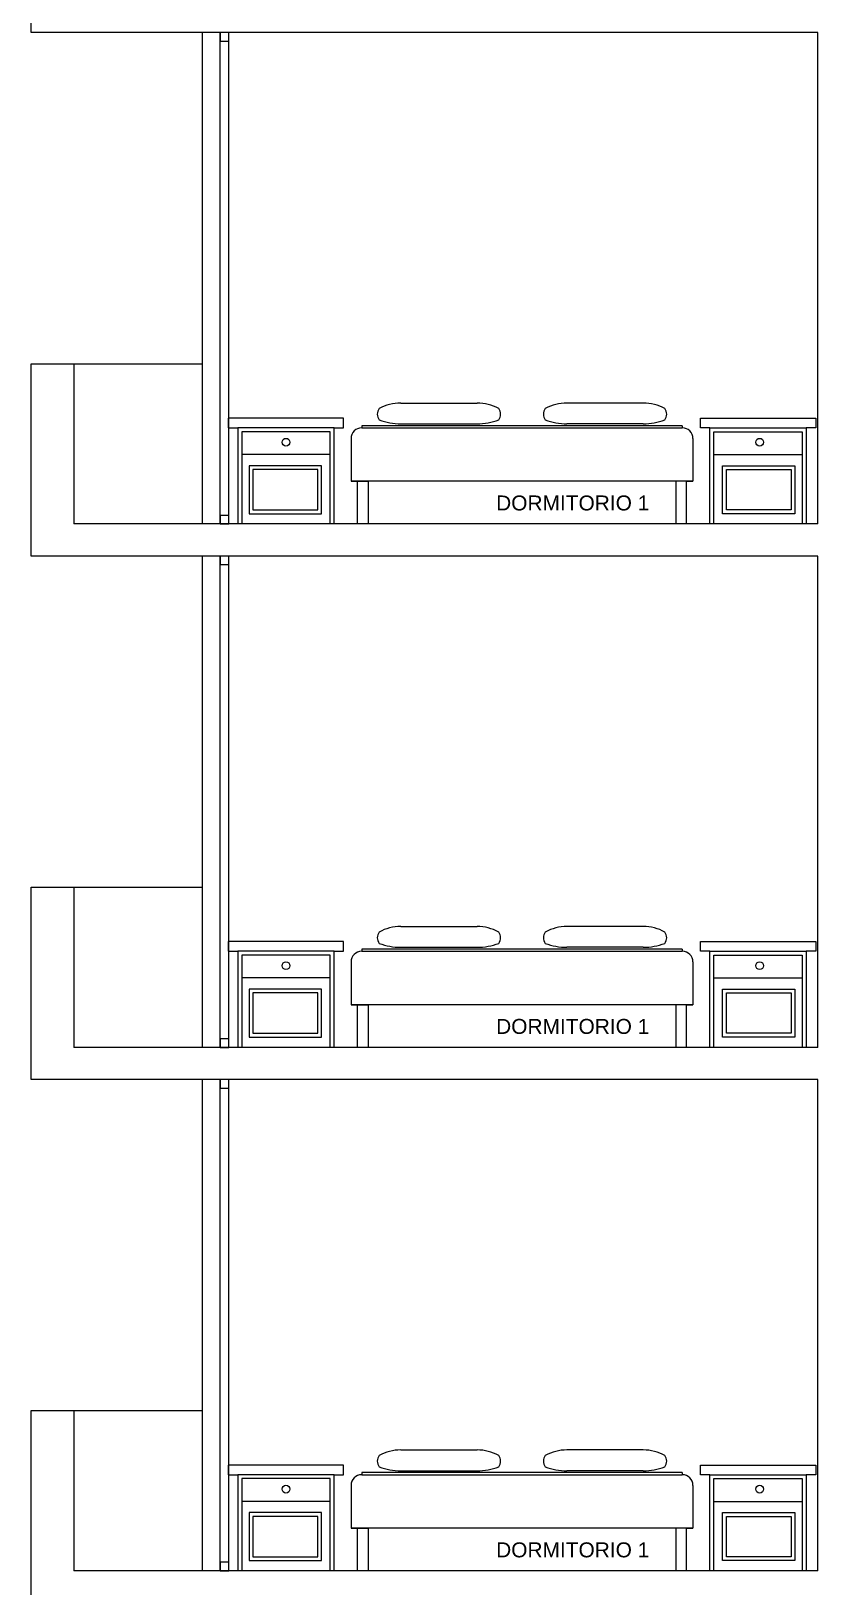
# Model space of a CAD drawing. Header units: millimetres. Extents: x 1217 to 2428, y 234 to 644.
# Drawn here: x 2231.04 to 2234.72, y 406.73 to 414.01 of the extents above; entities that cross this region are included whole.
import ezdxf

# ---------------------------------------------------------------- set-up
doc = ezdxf.new("R2010")
doc.units = ezdxf.units.MM
for name, color, linetype in [('0.1', 251, 'Continuous'), ('0.2', 2, 'Continuous'), ('0.3', 6, 'Continuous'), ('MURO', 5, 'Continuous'), ('Texto', 1, 'Continuous')]:
    doc.layers.add(name, color=color, linetype=linetype)
doc.styles.get("Standard").update_dxf_attribs({"font": 'arial.ttf'})

msp = doc.modelspace()

# ---------------------------------------------------------------- linework, layer by layer
at = {"layer": '0.1', "linetype": 'ByBlock'}
for p, q in [((2234.083707714443, 412.16099415448, -4.511021234321858e-07), (2232.583693896002, 412.1609941535487, -4.511021234321858e-07)), ((2232.533707714455, 412.1009941539585, -4.511021234321858e-07), (2232.533707714455, 411.9009941537722, -4.511021234321858e-07)), ((2232.583697702201, 412.1509941528409, -4.511021234321858e-07), (2234.083717067017, 412.1509941528409, -4.511021234321858e-07)), ((2234.133707714431, 412.1009941539585, -4.511021234321858e-07), (2234.133707714431, 411.9009941537722, -4.511021234321858e-07)), ((2234.133707714431, 411.9009941537722, -4.511021234321858e-07), (2232.533707714455, 411.9009941528409, -4.511021234321858e-07)), ((2232.533707714455, 411.9009941537722, -4.511021234321858e-07), (2232.613707714471, 411.9009941537722, -4.511021234321858e-07)), ((2232.563707714482, 411.9009941537722, -4.511021234321858e-07), (2232.533707714455, 411.9009941537722, -4.511021234321858e-07)), ((2232.563707714482, 411.700994153586, -4.511021234321858e-07), (2232.563707714482, 411.9009941537722, -4.511021234321858e-07)), ((2232.613707714471, 411.9009941537722, -4.511021234321858e-07), (2232.613707714471, 411.700994153586, -4.511021234321858e-07)), ((2234.133707714431, 411.9009941537722, -4.511021234321858e-07), (2234.053707714415, 411.9009941537722, -4.511021234321858e-07)), ((2234.103707714403, 411.9009941537722, -4.511021234321858e-07), (2234.133707714431, 411.9009941537722, -4.511021234321858e-07)), ((2234.103707714403, 411.700994153586, -4.511021234321858e-07), (2234.103707714403, 411.9009941537722, -4.511021234321858e-07)), ((2234.083707714443, 409.7109939534125, -4.511021234321858e-07), (2232.583693896002, 409.7109939524811, -4.511021234321858e-07)), ((2232.583697702201, 409.7009939517733, -4.511021234321858e-07), (2234.083717067017, 409.7009939517733, -4.511021234321858e-07)), ((2232.533707714455, 409.6509939528909, -4.511021234321858e-07), (2232.533707714455, 409.4509939527047, -4.511021234321858e-07)), ((2234.133707714431, 409.6509939528909, -4.511021234321858e-07), (2234.133707714431, 409.4509939527047, -4.511021234321858e-07)), ((2234.133707714431, 409.4509939527047, -4.511021234321858e-07), (2232.533707714455, 409.4509939517733, -4.511021234321858e-07)), ((2232.533707714455, 409.4509939527047, -4.511021234321858e-07), (2232.613707714471, 409.4509939527047, -4.511021234321858e-07)), ((2232.563707714482, 409.4509939527047, -4.511021234321858e-07), (2232.533707714455, 409.4509939527047, -4.511021234321858e-07)), ((2232.563707714482, 409.2509939525184, -4.511021234321858e-07), (2232.563707714482, 409.4509939527047, -4.511021234321858e-07)), ((2232.613707714471, 409.4509939527047, -4.511021234321858e-07), (2232.613707714471, 409.2509939525184, -4.511021234321858e-07)), ((2234.133707714431, 409.4509939527047, -4.511021234321858e-07), (2234.053707714415, 409.4509939527047, -4.511021234321858e-07)), ((2234.103707714403, 409.4509939527047, -4.511021234321858e-07), (2234.133707714431, 409.4509939527047, -4.511021234321858e-07)), ((2234.103707714403, 409.2509939525184, -4.511021234321858e-07), (2234.103707714403, 409.4509939527047, -4.511021234321858e-07)), ((2234.083707714443, 407.2609937523449, -4.511021234321858e-07), (2232.583693896002, 407.2609937514136, -4.511021234321858e-07)), ((2232.583697702201, 407.2509937507058, -4.511021234321858e-07), (2234.083717067017, 407.2509937507058, -4.511021234321858e-07)), ((2232.533707714455, 407.2009937518234, -4.511021234321858e-07), (2232.533707714455, 407.0009937516371, -4.511021234321858e-07)), ((2234.133707714431, 407.2009937518234, -4.511021234321858e-07), (2234.133707714431, 407.0009937516371, -4.511021234321858e-07)), ((2234.133707714431, 407.0009937516371, -4.511021234321858e-07), (2232.533707714455, 407.0009937507058, -4.511021234321858e-07)), ((2232.533707714455, 407.0009937516371, -4.511021234321858e-07), (2232.613707714471, 407.0009937516371, -4.511021234321858e-07)), ((2232.563707714482, 407.0009937516371, -4.511021234321858e-07), (2232.533707714455, 407.0009937516371, -4.511021234321858e-07)), ((2232.563707714482, 406.8009937514508, -4.511021234321858e-07), (2232.563707714482, 407.0009937516371, -4.511021234321858e-07)), ((2232.613707714471, 407.0009937516371, -4.511021234321858e-07), (2232.613707714471, 406.8009937514508, -4.511021234321858e-07)), ((2234.133707714431, 407.0009937516371, -4.511021234321858e-07), (2234.053707714415, 407.0009937516371, -4.511021234321858e-07)), ((2234.103707714403, 407.0009937516371, -4.511021234321858e-07), (2234.133707714431, 407.0009937516371, -4.511021234321858e-07)), ((2234.103707714403, 406.8009937514508, -4.511021234321858e-07), (2234.103707714403, 407.0009937516371, -4.511021234321858e-07))]:
    msp.add_line(p, q, dxfattribs=at)
at = {"layer": '0.1'}
for p, q in [((2234.053707714415, 411.9009941537722, -4.511021234321858e-07), (2234.053707714415, 411.700994153586, -4.511021234321858e-07)), ((2234.053707714415, 409.4509939527047, -4.511021234321858e-07), (2234.053707714415, 409.2509939525184, -4.511021234321858e-07)), ((2234.053707714415, 407.0009937516371, -4.511021234321858e-07), (2234.053707714415, 406.8009937514508, -4.511021234321858e-07))]:
    msp.add_line(p, q, dxfattribs=at)
at = {"layer": '0.1', "ltscale": 3}
for points, elevation in [([(2231.838075969239, 411.7009941535861), (2231.838075969239, 414.0009943546535)], -2.892623708001396e-07), ([(2231.236081931037, 412.4509971695984), (2231.838081930684, 412.4509971695984)], -2.489541976818461e-07), ([(2231.838075969239, 409.2509939525185), (2231.838075969239, 411.550994153586)], -2.892623708001396e-07), ([(2231.236081931037, 410.0009969685308), (2231.838081930684, 410.0009969685308)], -2.489541976818461e-07), ([(2231.838075969239, 406.800993751451), (2231.838075969239, 409.1009939525184)], -2.892623708001396e-07), ([(2231.236081931037, 407.5509967674633), (2231.838081930684, 407.5509967674633)], -2.489541976818461e-07)]:
    msp.add_lwpolyline(points, dxfattribs=dict(at, elevation=elevation))
at = {"layer": '0.1', "elevation": -4.511021234321858e-07}
for points in [[(2232.766262997688, 412.2668672605275), (2233.123707384617, 412.2668672623902)], [(2233.901151771589, 412.2668672605275), (2233.543707384659, 412.2668672623902)], [(2232.766262997688, 412.1694847886308), (2233.123707384617, 412.1694847904935)], [(2233.901151771589, 412.1694847886308), (2233.543707384659, 412.1694847904935)], [(2232.766262997688, 409.81686705946), (2233.123707384617, 409.8168670613226)], [(2233.901151771589, 409.81686705946), (2233.543707384659, 409.8168670613226)], [(2232.766262997688, 409.7194845875633), (2233.123707384617, 409.7194845894259)], [(2233.901151771589, 409.7194845875633), (2233.543707384659, 409.7194845894259)], [(2232.766262997688, 407.3668668583924), (2233.123707384617, 407.3668668602551)], [(2233.901151771589, 407.3668668583924), (2233.543707384659, 407.3668668602551)], [(2232.766262997688, 407.2694843864957), (2233.123707384617, 407.2694843883584)], [(2233.901151771589, 407.2694843864957), (2233.543707384659, 407.2694843883584)]]:
    msp.add_lwpolyline(points, dxfattribs=at)
at = {"layer": '0.1', "linetype": 'ByBlock'}
for points, elevation in [([(2232.453890154419, 412.1509941528409), (2232.498890154461, 412.1509941528409), (2232.498890154461, 412.1959941527664), (2232.003890154465, 412.1959941527664), (2231.958890154423, 412.1959941527664), (2231.958890154423, 412.1509941528409), (2232.003890154465, 412.1509941528409)], -4.518898591763925e-07), ([(2232.583693896002, 412.1609941535487), (2232.583707714501, 412.1509941537722)], -4.511021234321858e-07), ([(2234.083707714443, 412.1609941535487), (2234.083693895944, 412.1509941537722)], -4.511021234321858e-07), ([(2234.213525274467, 412.1509941528409), (2234.168525274425, 412.1509941528409), (2234.168525274425, 412.1959941527664), (2234.66352527442, 412.1959941527664), (2234.708525274462, 412.1959941527664), (2234.708525274462, 412.1509941528409), (2234.66352527442, 412.1509941528409)], -4.518898591763925e-07), ([(2232.453890154419, 411.700994153586), (2232.453890154419, 412.1509941528409), (2232.003890154465, 412.1509941528409), (2232.003890154465, 411.700994153586)], -4.518898591763925e-07), ([(2232.435890154495, 411.700994153586), (2232.435890154495, 412.1329941536158), (2232.021890154505, 412.1329941536158), (2232.021890154505, 411.700994153586)], -4.518898591763925e-07), ([(2234.213525274467, 411.700994153586), (2234.213525274467, 412.1509941528409), (2234.66352527442, 412.1509941528409), (2234.66352527442, 411.700994153586)], -4.518898591763925e-07), ([(2234.231525274391, 411.700994153586), (2234.231525274391, 412.1329941536158), (2234.64552527438, 412.1329941536158), (2234.64552527438, 411.700994153586)], -4.518898591763925e-07), ([(2232.435890154495, 412.0260891365676), (2232.021890154505, 412.0260891365676)], -4.47789701935259e-07), ([(2234.231525274391, 412.0260891365676), (2234.64552527438, 412.0260891365676)], -4.47789701935259e-07), ([(2232.453890154419, 409.7009939517733), (2232.498890154461, 409.7009939517733), (2232.498890154461, 409.7459939516988), (2232.003890154465, 409.7459939516988), (2231.958890154423, 409.7459939516988), (2231.958890154423, 409.7009939517733), (2232.003890154465, 409.7009939517733)], -4.518898591763925e-07), ([(2232.453890154419, 409.2509939525184), (2232.453890154419, 409.7009939517733), (2232.003890154465, 409.7009939517733), (2232.003890154465, 409.2509939525184)], -4.518898591763925e-07), ([(2232.435890154495, 409.2509939525184), (2232.435890154495, 409.6829939525482), (2232.021890154505, 409.6829939525482), (2232.021890154505, 409.2509939525184)], -4.518898591763925e-07), ([(2232.583693896002, 409.7109939524811), (2232.583707714501, 409.7009939527047)], -4.511021234321858e-07), ([(2234.083707714443, 409.7109939524811), (2234.083693895944, 409.7009939527047)], -4.511021234321858e-07), ([(2234.213525274467, 409.7009939517733), (2234.168525274425, 409.7009939517733), (2234.168525274425, 409.7459939516988), (2234.66352527442, 409.7459939516988), (2234.708525274462, 409.7459939516988), (2234.708525274462, 409.7009939517733), (2234.66352527442, 409.7009939517733)], -4.518898591763925e-07), ([(2234.213525274467, 409.2509939525184), (2234.213525274467, 409.7009939517733), (2234.66352527442, 409.7009939517733), (2234.66352527442, 409.2509939525184)], -4.518898591763925e-07), ([(2234.231525274391, 409.2509939525184), (2234.231525274391, 409.6829939525482), (2234.64552527438, 409.6829939525482), (2234.64552527438, 409.2509939525184)], -4.518898591763925e-07), ([(2232.435890154495, 409.5760889355001), (2232.021890154505, 409.5760889355001)], -4.47789701935259e-07), ([(2234.231525274391, 409.5760889355001), (2234.64552527438, 409.5760889355001)], -4.47789701935259e-07), ([(2232.453890154419, 407.2509937507058), (2232.498890154461, 407.2509937507058), (2232.498890154461, 407.2959937506313), (2232.003890154465, 407.2959937506313), (2231.958890154423, 407.2959937506313), (2231.958890154423, 407.2509937507058), (2232.003890154465, 407.2509937507058)], -4.518898591763925e-07), ([(2234.213525274467, 407.2509937507058), (2234.168525274425, 407.2509937507058), (2234.168525274425, 407.2959937506313), (2234.66352527442, 407.2959937506313), (2234.708525274462, 407.2959937506313), (2234.708525274462, 407.2509937507058), (2234.66352527442, 407.2509937507058)], -4.518898591763925e-07), ([(2232.453890154419, 406.8009937514508), (2232.453890154419, 407.2509937507058), (2232.003890154465, 407.2509937507058), (2232.003890154465, 406.8009937514508)], -4.518898591763925e-07), ([(2232.435890154495, 406.8009937514508), (2232.435890154495, 407.2329937514806), (2232.021890154505, 407.2329937514806), (2232.021890154505, 406.8009937514508)], -4.518898591763925e-07), ([(2232.583693896002, 407.2609937514136), (2232.583707714501, 407.2509937516371)], -4.511021234321858e-07), ([(2234.083707714443, 407.2609937514136), (2234.083693895944, 407.2509937516371)], -4.511021234321858e-07), ([(2234.213525274467, 406.8009937514508), (2234.213525274467, 407.2509937507058), (2234.66352527442, 407.2509937507058), (2234.66352527442, 406.8009937514508)], -4.518898591763925e-07), ([(2234.231525274391, 406.8009937514508), (2234.231525274391, 407.2329937514806), (2234.64552527438, 407.2329937514806), (2234.64552527438, 406.8009937514508)], -4.518898591763925e-07), ([(2232.435890154495, 407.1260887344325), (2232.021890154505, 407.1260887344325)], -4.47789701935259e-07), ([(2234.231525274391, 407.1260887344325), (2234.64552527438, 407.1260887344325)], -4.47789701935259e-07)]:
    msp.add_lwpolyline(points, dxfattribs=dict(at, elevation=elevation))
at = {"layer": '0.1', "linetype": 'ByBlock', "elevation": -4.47789701935259e-07}
for points in [[(2232.395288335207, 411.9737666278004), (2232.056045782567, 411.9737666278004), (2232.056045782567, 411.7490009265809), (2232.395288335207, 411.7490009265809)], [(2232.377288335167, 411.9557666285752), (2232.074045782607, 411.9557666285752), (2232.074045782607, 411.7670009258061), (2232.377288335167, 411.7670009258061)], [(2234.272127093679, 411.9737666278004), (2234.611369646319, 411.9737666278004), (2234.611369646319, 411.7490009265809), (2234.272127093679, 411.7490009265809)], [(2234.290127093719, 411.9557666285752), (2234.593369646278, 411.9557666285752), (2234.593369646278, 411.7670009258061), (2234.290127093719, 411.7670009258061)], [(2232.395288335207, 409.5237664267328), (2232.056045782567, 409.5237664267328), (2232.056045782567, 409.2990007255134), (2232.395288335207, 409.2990007255134)], [(2232.377288335167, 409.5057664275077), (2232.074045782607, 409.5057664275077), (2232.074045782607, 409.3170007247385), (2232.377288335167, 409.3170007247385)], [(2234.272127093679, 409.5237664267328), (2234.611369646319, 409.5237664267328), (2234.611369646319, 409.2990007255134), (2234.272127093679, 409.2990007255134)], [(2234.290127093719, 409.5057664275077), (2234.593369646278, 409.5057664275077), (2234.593369646278, 409.3170007247385), (2234.290127093719, 409.3170007247385)], [(2232.395288335207, 407.0737662256653), (2232.056045782567, 407.0737662256653), (2232.056045782567, 406.8490005244458), (2232.395288335207, 406.8490005244458)], [(2232.377288335167, 407.0557662264401), (2232.074045782607, 407.0557662264401), (2232.074045782607, 406.867000523671), (2232.377288335167, 406.867000523671)], [(2234.272127093679, 407.0737662256653), (2234.611369646319, 407.0737662256653), (2234.611369646319, 406.8490005244458), (2234.272127093679, 406.8490005244458)], [(2234.290127093719, 407.0557662264401), (2234.593369646278, 407.0557662264401), (2234.593369646278, 406.867000523671), (2234.290127093719, 406.867000523671)]]:
    msp.add_lwpolyline(points, close=True, dxfattribs=at)
at = {"layer": '0.1', "linetype": 'ByBlock'}
for centre in [(2232.228890154442, 412.0835592030405, -4.47789701935259e-07), (2234.446135920015, 412.0835465376491, -4.47789701935259e-07), (2232.228890154442, 409.633559001973, -4.47789701935259e-07), (2234.446135920015, 409.633536887805, -4.47789701935259e-07), (2232.228890154442, 407.1835588009054, -4.47789701935259e-07), (2234.446135920015, 407.1835272379609, -4.47789701935259e-07)]:
    msp.add_circle(centre, 0.01818143930180339, dxfattribs=at)
for centre, radius, start, end in [((2232.69972314021, 412.2145595560639, -4.511021234321858e-07), 0.0434601425285245, 142.358496543553, 217.641503456447), ((2232.766262997688, 412.0562095642879, -4.511021234321858e-07), 0.2106576962055347, 90, 118.6351779363075), ((2232.766262997688, 412.453712940295, -4.511021234321858e-07), 0.284228151571254, 249.1951986211315, 270), ((2232.583707714501, 412.1009941539585, -4.511021234321858e-07), 0.05, 90, 180), ((2234.083707714385, 412.1009941539585, -4.511021234321858e-07), 0.05, 0, 90), ((2232.69972314021, 409.7645593549964, -4.511021234321858e-07), 0.0434601425285245, 142.358496543553, 217.641503456447), ((2232.766262997688, 409.6062093632203, -4.511021234321858e-07), 0.2106576962055347, 90, 118.6351779363075), ((2232.583707714501, 409.6509939528909, -4.511021234321858e-07), 0.05, 90, 180), ((2232.766262997688, 410.0037127392274, -4.511021234321858e-07), 0.284228151571254, 249.1951986211315, 270), ((2234.083707714385, 409.6509939528909, -4.511021234321858e-07), 0.05, 0, 90), ((2232.766262997688, 407.1562091621528, -4.511021234321858e-07), 0.2106576962055347, 90, 118.6351779363075), ((2232.69972314021, 407.3145591539288, -4.511021234321858e-07), 0.0434601425285245, 142.358496543553, 217.641503456447), ((2232.766262997688, 407.5537125381599, -4.511021234321858e-07), 0.284228151571254, 249.1951986211315, 270), ((2232.583707714501, 407.2009937518234, -4.511021234321858e-07), 0.05, 90, 180), ((2234.083707714385, 407.2009937518234, -4.511021234321858e-07), 0.05, 0, 90)]:
    msp.add_arc(centre, radius, start, end, dxfattribs=at)
at = {"layer": '0.1'}
for centre, radius, start, end in [((2233.123707384617, 412.0562095661505, -4.511021234321858e-07), 0.2106576962055347, 61.36482206369252, 90), ((2233.190247242096, 412.2145595579266, -4.511021234321858e-07), 0.0434601425285245, 322.358496543553, 37.64150345644703), ((2233.477167527181, 412.2145595579266, -4.511021234321858e-07), 0.0434601425285245, 142.358496543553, 217.641503456447), ((2233.543707384659, 412.0562095661505, -4.511021234321858e-07), 0.2106576962055347, 90, 118.6351779363075), ((2233.901151771589, 412.0562095642879, -4.511021234321858e-07), 0.2106576962055347, 61.36482206369252, 90), ((2233.967691629067, 412.2145595560639, -4.511021234321858e-07), 0.0434601425285245, 322.358496543553, 37.64150345644703), ((2233.123707384617, 412.4537129421576, -4.511021234321858e-07), 0.284228151571254, 270, 290.8048013788684), ((2233.543707384659, 412.4537129421576, -4.511021234321858e-07), 0.284228151571254, 249.1951986211315, 270), ((2233.901151771589, 412.453712940295, -4.511021234321858e-07), 0.284228151571254, 270, 290.8048013788684), ((2233.123707384617, 409.606209365083, -4.511021234321858e-07), 0.2106576962055347, 61.36482206369252, 90), ((2233.190247242096, 409.764559356859, -4.511021234321858e-07), 0.0434601425285245, 322.358496543553, 37.64150345644703), ((2233.477167527181, 409.764559356859, -4.511021234321858e-07), 0.0434601425285245, 142.358496543553, 217.641503456447), ((2233.543707384659, 409.606209365083, -4.511021234321858e-07), 0.2106576962055347, 90, 118.6351779363075), ((2233.901151771589, 409.6062093632203, -4.511021234321858e-07), 0.2106576962055347, 61.36482206369252, 90), ((2233.967691629067, 409.7645593549964, -4.511021234321858e-07), 0.0434601425285245, 322.358496543553, 37.64150345644703), ((2233.123707384617, 410.0037127410901, -4.511021234321858e-07), 0.284228151571254, 270, 290.8048013788684), ((2233.543707384659, 410.0037127410901, -4.511021234321858e-07), 0.284228151571254, 249.1951986211315, 270), ((2233.901151771589, 410.0037127392274, -4.511021234321858e-07), 0.284228151571254, 270, 290.8048013788684), ((2233.123707384617, 407.1562091640154, -4.511021234321858e-07), 0.2106576962055347, 61.36482206369252, 90), ((2233.543707384659, 407.1562091640154, -4.511021234321858e-07), 0.2106576962055347, 90, 118.6351779363075), ((2233.901151771589, 407.1562091621528, -4.511021234321858e-07), 0.2106576962055347, 61.36482206369252, 90), ((2233.123707384617, 407.5537125400225, -4.511021234321858e-07), 0.284228151571254, 270, 290.8048013788684), ((2233.190247242096, 407.3145591557915, -4.511021234321858e-07), 0.0434601425285245, 322.358496543553, 37.64150345644703), ((2233.477167527181, 407.3145591557915, -4.511021234321858e-07), 0.0434601425285245, 142.358496543553, 217.641503456447), ((2233.543707384659, 407.5537125400225, -4.511021234321858e-07), 0.284228151571254, 249.1951986211315, 270), ((2233.901151771589, 407.5537125381599, -4.511021234321858e-07), 0.284228151571254, 270, 290.8048013788684), ((2233.967691629067, 407.3145591539288, -4.511021234321858e-07), 0.0434601425285245, 322.358496543553, 37.64150345644703)]:
    msp.add_arc(centre, radius, start, end, dxfattribs=at)
at = {"layer": '0.2', "ltscale": 3}
for points, elevation in [([(2231.920916687718, 411.7009941535861), (2231.920916687718, 414.0009943546535)], -3.113859788033366e-07), ([(2231.960916390386, 411.7009941535861), (2231.960916390386, 414.0009943546535)], -3.103074719293765e-07), ([(2231.920916687718, 409.2509939525185), (2231.920916687718, 411.550994153586)], -3.113859788033366e-07), ([(2231.960916390386, 409.2509939525185), (2231.960916390386, 411.550994153586)], -3.103074719293765e-07), ([(2231.920916687718, 406.800993751451), (2231.920916687718, 409.1009939525184)], -3.113859788033366e-07), ([(2231.960916390386, 406.800993751451), (2231.960916390386, 409.1009939525184)], -3.103074719293765e-07)]:
    msp.add_lwpolyline(points, dxfattribs=dict(at, elevation=elevation))
at = {"layer": '0.3'}
for points, elevation in [([(2231.920916687718, 413.9609943546745), (2231.960916687755, 413.9609943546745), (2231.960916687755, 414.0009943546535), (2231.920916687718, 414.0009943546535), (2231.920916687718, 413.9609943546745)], -2.930730401715489e-07), ([(2231.920916687718, 413.9609943546745), (2231.960916687755, 413.9609943546745), (2231.960916687755, 414.0009943546535), (2231.920916687718, 414.0009943546535), (2231.920916687718, 413.9609943546745)], -2.930730401715489e-07), ([(2231.920916687718, 413.9609911380596), (2231.960916687755, 413.9609911380596), (2231.960916687755, 414.0009911380387), (2231.920916687718, 414.0009911380387), (2231.920916687718, 413.9609911380596)], -2.930730401715489e-07), ([(2231.920916687718, 413.9609911380596), (2231.960916687755, 413.9609911380596), (2231.960916687755, 414.0009911380387), (2231.920916687718, 414.0009911380387), (2231.920916687718, 413.9609911380596)], -2.930730401715489e-07), ([(2231.920916687718, 411.7009941535861), (2231.960916687755, 411.7009941535861), (2231.960916687755, 411.7409941535651), (2231.920916687718, 411.7409941535651), (2231.920916687718, 411.7009941535861)], -2.434618011086757e-07), ([(2231.920916687718, 411.7009941535861), (2231.960916687755, 411.7009941535861), (2231.960916687755, 411.7409941535651), (2231.920916687718, 411.7409941535651), (2231.920916687718, 411.7009941535861)], -2.434618011086757e-07), ([(2231.920916687718, 411.5109941536069), (2231.960916687755, 411.5109941536069), (2231.960916687755, 411.550994153586), (2231.920916687718, 411.550994153586), (2231.920916687718, 411.5109941536069)], -2.930730401715489e-07), ([(2231.920916687718, 411.5109941536069), (2231.960916687755, 411.5109941536069), (2231.960916687755, 411.550994153586), (2231.920916687718, 411.550994153586), (2231.920916687718, 411.5109941536069)], -2.930730401715489e-07), ([(2231.920916687718, 409.2509939525185), (2231.960916687755, 409.2509939525185), (2231.960916687755, 409.2909939524976), (2231.920916687718, 409.2909939524976), (2231.920916687718, 409.2509939525185)], -2.434618011086757e-07), ([(2231.920916687718, 409.2509939525185), (2231.960916687755, 409.2509939525185), (2231.960916687755, 409.2909939524976), (2231.920916687718, 409.2909939524976), (2231.920916687718, 409.2509939525185)], -2.434618011086757e-07), ([(2231.920916687718, 409.0609939525394), (2231.960916687755, 409.0609939525394), (2231.960916687755, 409.1009939525184), (2231.920916687718, 409.1009939525184), (2231.920916687718, 409.0609939525394)], -2.930730401715489e-07), ([(2231.920916687718, 409.0609939525394), (2231.960916687755, 409.0609939525394), (2231.960916687755, 409.1009939525184), (2231.920916687718, 409.1009939525184), (2231.920916687718, 409.0609939525394)], -2.930730401715489e-07), ([(2231.920916687718, 406.800993751451), (2231.960916687755, 406.800993751451), (2231.960916687755, 406.84099375143), (2231.920916687718, 406.84099375143), (2231.920916687718, 406.800993751451)], -2.434618011086757e-07), ([(2231.920916687718, 406.800993751451), (2231.960916687755, 406.800993751451), (2231.960916687755, 406.84099375143), (2231.920916687718, 406.84099375143), (2231.920916687718, 406.800993751451)], -2.434618011086757e-07)]:
    msp.add_lwpolyline(points, dxfattribs=dict(at, elevation=elevation))
at = {"layer": 'MURO', "ltscale": 3}
for points, elevation in [([(2231.036081931036, 414.0009911380387), (2231.036081931036, 414.9009911380386), (2231.236081931037, 414.9009911380386), (2231.236081931037, 414.1509911380388)], -3.321859784473793e-07), ([(2234.718529889083, 414.0009911380387), (2231.036081931036, 414.0009911380387)], -3.126565208273516e-07), ([(2234.718529889083, 414.0009911380386), (2231.644901418997, 414.0009911380387)], -2.853021549640859e-07), ([(2234.718529889083, 411.7009941535861), (2234.718529889083, 414.0009943546535)], -2.930730401715489e-07), ([(2231.036081931036, 411.550994153586), (2231.036081931036, 412.450994153586), (2231.236081931037, 412.450994153586), (2231.236081931037, 411.7009941535861)], -3.321859784473793e-07), ([(2234.718529889083, 411.7009941535861), (2231.236081931037, 411.7009941535861)], -3.399615789681081e-07), ([(2234.718529889083, 411.550994153586), (2231.036081931036, 411.550994153586)], -3.126565208273516e-07), ([(2234.718529889083, 411.5509941535859), (2231.644901418997, 411.550994153586)], -2.853021549640859e-07), ([(2234.718529889083, 409.2509939525185), (2234.718529889083, 411.550994153586)], -2.930730401715489e-07), ([(2231.036081931036, 409.1009939525184), (2231.036081931036, 410.0009939525184), (2231.236081931037, 410.0009939525184), (2231.236081931037, 409.2509939525185)], -3.321859784473793e-07), ([(2234.718529889083, 409.2509939525185), (2231.236081931037, 409.2509939525185)], -3.399615789681081e-07), ([(2234.718529889083, 409.1009939525184), (2231.036081931036, 409.1009939525184)], -3.126565208273516e-07), ([(2234.718529889083, 409.1009939525183), (2231.644901418997, 409.1009939525184)], -2.853021549640859e-07), ([(2234.718529889083, 406.800993751451), (2234.718529889083, 409.1009939525184)], -2.930730401715489e-07), ([(2231.036081931036, 406.6509937514509), (2231.036081931036, 407.5509937514508), (2231.236081931037, 407.5509937514508), (2231.236081931037, 406.800993751451)], -3.321859784473793e-07), ([(2234.718529889083, 406.800993751451), (2231.236081931037, 406.800993751451)], -3.399615789681081e-07)]:
    msp.add_lwpolyline(points, dxfattribs=dict(at, elevation=elevation))

# ---------------------------------------------------------------- texts
at = {"layer": 'Texto', "char_height": 0.07, "width": 1.057852449011635, "attachment_point": 5}
for insert in [(2233.57105899458, 411.7988269571431, -3.701089108248378e-07), (2233.57105899458, 409.3488267560755, -3.701089108248378e-07), (2233.57105899458, 406.898826555008, -3.701089108248378e-07)]:
    msp.add_mtext('DORMITORIO 1', dxfattribs=dict(at, insert=insert))

doc.saveas('drawing.dxf')
